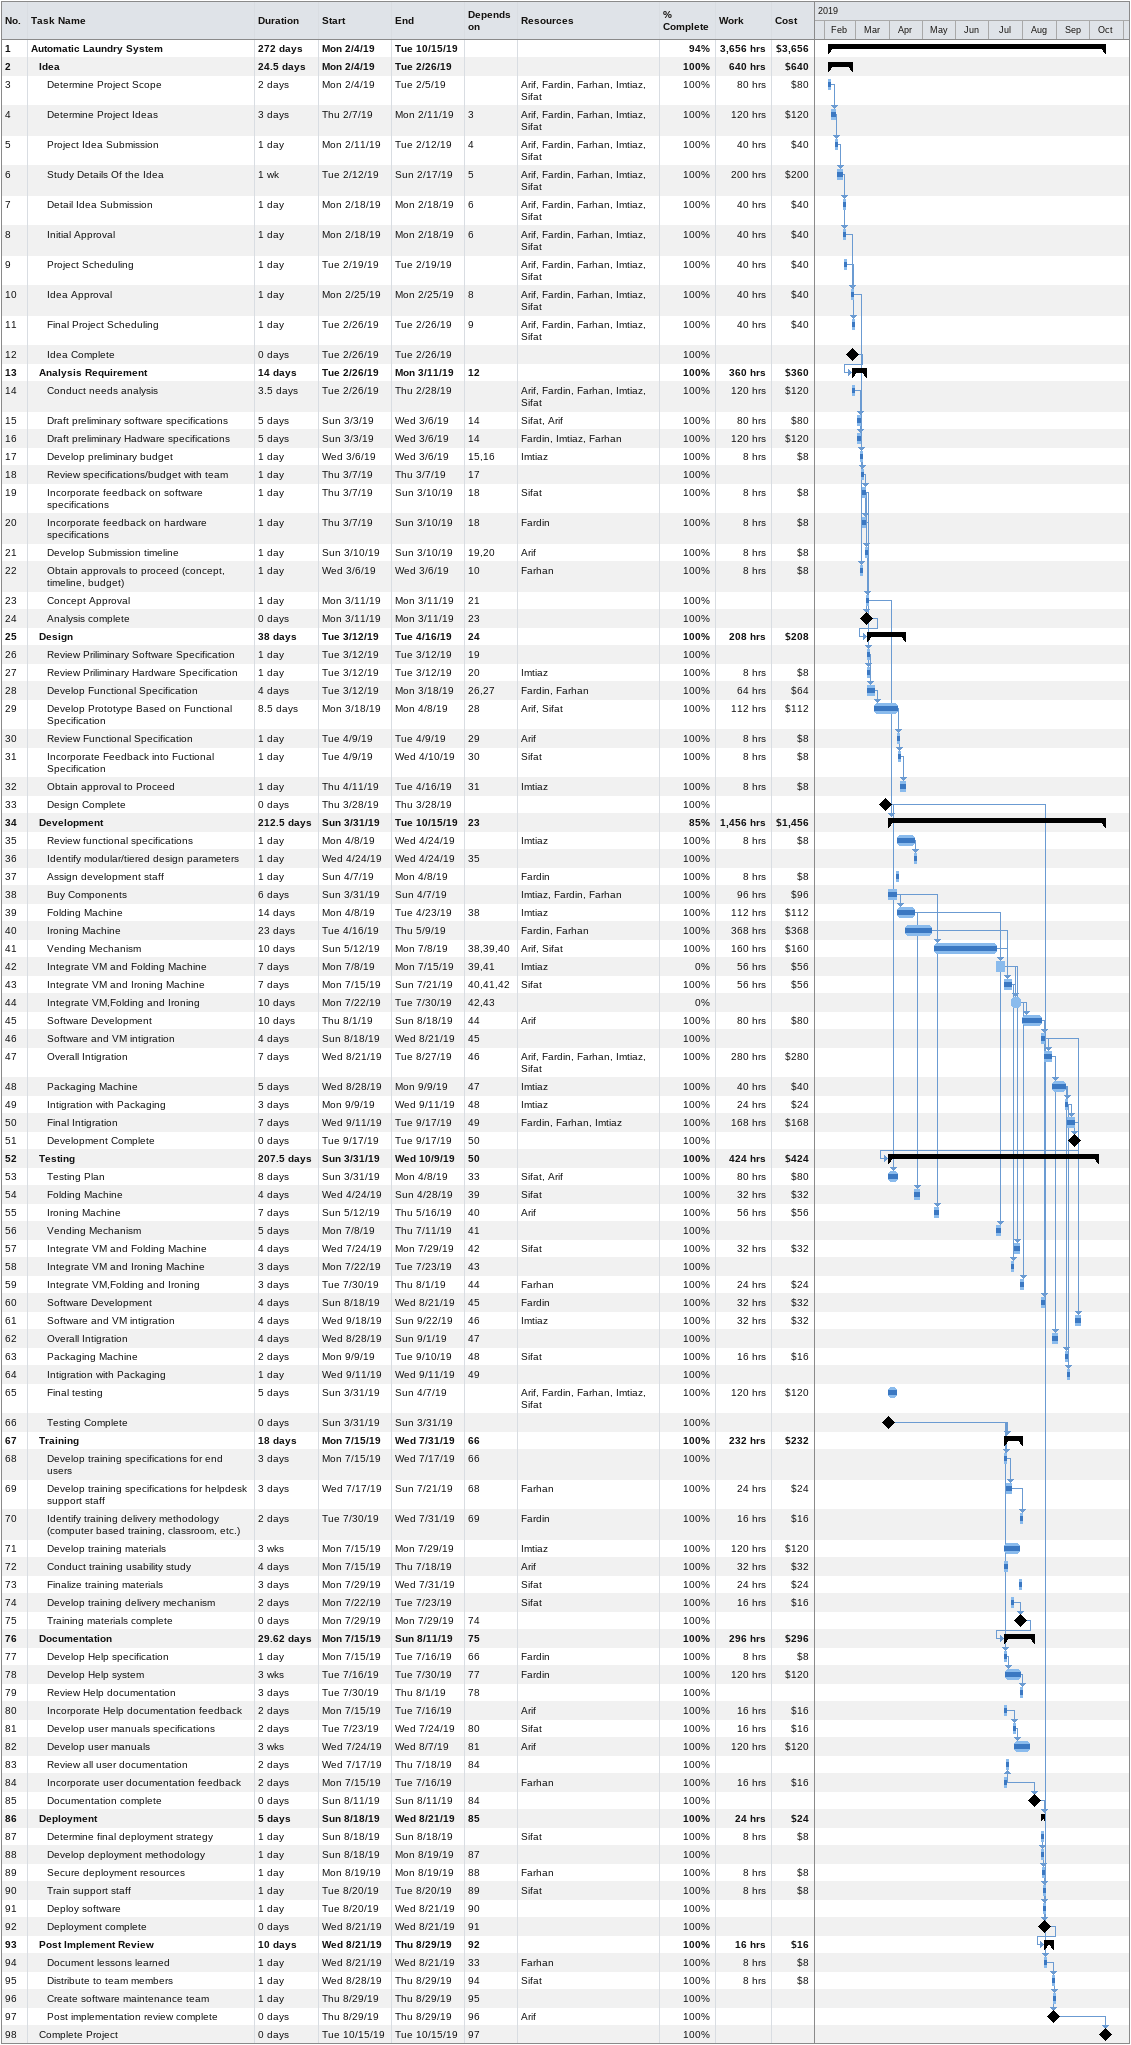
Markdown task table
| ID | Level | Task | Duration | Start | Finish | Predecessors | Resources | % complete | Work (h) | Cost ($) |
|---|---|---|---|---|---|---|---|---|---|---|
| 1 | 1 | **Automatic Laundry System** | 272d | 2019-02-04 | 2019-10-15 |  |  | 94 | 3656 | 3656 |
| 2 | 2 | **Idea** | 24.5d | 2019-02-04 | 2019-02-26 |  |  | 100 | 640 | 640 |
| 3 | 3 | Determine Project Scope | 2d | 2019-02-04 | 2019-02-05 |  | Arif, Fardin, Farhan, Imtiaz, Sifat | 100 | 80 | 80 |
| 4 | 3 | Determine Project Ideas | 3d | 2019-02-07 | 2019-02-11 | 3 | Arif, Fardin, Farhan, Imtiaz, Sifat | 100 | 120 | 120 |
| 5 | 3 | Project Idea Submission | 1d | 2019-02-11 | 2019-02-12 | 4 | Arif, Fardin, Farhan, Imtiaz, Sifat | 100 | 40 | 40 |
| 6 | 3 | Study Details Of the Idea | 1w | 2019-02-12 | 2019-02-17 | 5 | Arif, Fardin, Farhan, Imtiaz, Sifat | 100 | 200 | 200 |
| 7 | 3 | Detail Idea Submission | 1d | 2019-02-18 | 2019-02-18 | 6 | Arif, Fardin, Farhan, Imtiaz, Sifat | 100 | 40 | 40 |
| 8 | 3 | Initial Approval | 1d | 2019-02-18 | 2019-02-18 | 6 | Arif, Fardin, Farhan, Imtiaz, Sifat | 100 | 40 | 40 |
| 9 | 3 | Project Scheduling | 1d | 2019-02-19 | 2019-02-19 |  | Arif, Fardin, Farhan, Imtiaz, Sifat | 100 | 40 | 40 |
| 10 | 3 | Idea Approval | 1d | 2019-02-25 | 2019-02-25 | 8 | Arif, Fardin, Farhan, Imtiaz, Sifat | 100 | 40 | 40 |
| 11 | 3 | Final Project Scheduling | 1d | 2019-02-26 | 2019-02-26 | 9 | Arif, Fardin, Farhan, Imtiaz, Sifat | 100 | 40 | 40 |
| 12 | 3 | Idea Complete | 0d | 2019-02-26 | 2019-02-26 |  |  | 100 |  |  |
| 13 | 2 | **Analysis Requirement** | 14d | 2019-02-26 | 2019-03-11 | 12 |  | 100 | 360 | 360 |
| 14 | 3 | Conduct needs analysis | 3.5d | 2019-02-26 | 2019-02-28 |  | Arif, Fardin, Farhan, Imtiaz, Sifat | 100 | 120 | 120 |
| 15 | 3 | Draft preliminary software specifications | 5d | 2019-03-03 | 2019-03-06 | 14 | Sifat, Arif | 100 | 80 | 80 |
| 16 | 3 | Draft preliminary Hadware specifications | 5d | 2019-03-03 | 2019-03-06 | 14 | Fardin, Imtiaz, Farhan | 100 | 120 | 120 |
| 17 | 3 | Develop preliminary budget | 1d | 2019-03-06 | 2019-03-06 | 15, 16 | Imtiaz | 100 | 8 | 8 |
| 18 | 3 | Review specifications/budget with team | 1d | 2019-03-07 | 2019-03-07 | 17 |  | 100 |  |  |
| 19 | 3 | Incorporate feedback on software specifications | 1d | 2019-03-07 | 2019-03-10 | 18 | Sifat | 100 | 8 | 8 |
| 20 | 3 | Incorporate feedback on hardware specifications | 1d | 2019-03-07 | 2019-03-10 | 18 | Fardin | 100 | 8 | 8 |
| 21 | 3 | Develop Submission timeline | 1d | 2019-03-10 | 2019-03-10 | 19, 20 | Arif | 100 | 8 | 8 |
| 22 | 3 | Obtain approvals to proceed (concept, timeline, budget) | 1d | 2019-03-06 | 2019-03-06 | 10 | Farhan | 100 | 8 | 8 |
| 23 | 3 | Concept Approval | 1d | 2019-03-11 | 2019-03-11 | 21 |  | 100 |  |  |
| 24 | 3 | Analysis complete | 0d | 2019-03-11 | 2019-03-11 | 23 |  | 100 |  |  |
| 25 | 2 | **Design** | 38d | 2019-03-12 | 2019-04-16 | 24 |  | 100 | 208 | 208 |
| 26 | 3 | Review Priliminary Software Specification | 1d | 2019-03-12 | 2019-03-12 | 19 |  | 100 |  |  |
| 27 | 3 | Review Priliminary Hardware Specification | 1d | 2019-03-12 | 2019-03-12 | 20 | Imtiaz | 100 | 8 | 8 |
| 28 | 3 | Develop Functional Specification | 4d | 2019-03-12 | 2019-03-18 | 26, 27 | Fardin, Farhan | 100 | 64 | 64 |
| 29 | 3 | Develop Prototype Based on Functional Specification | 8.5d | 2019-03-18 | 2019-04-08 | 28 | Arif, Sifat | 100 | 112 | 112 |
| 30 | 3 | Review Functional Specification | 1d | 2019-04-09 | 2019-04-09 | 29 | Arif | 100 | 8 | 8 |
| 31 | 3 | Incorporate Feedback into Fuctional Specification | 1d | 2019-04-09 | 2019-04-10 | 30 | Sifat | 100 | 8 | 8 |
| 32 | 3 | Obtain approval to Proceed | 1d | 2019-04-11 | 2019-04-16 | 31 | Imtiaz | 100 | 8 | 8 |
| 33 | 3 | Design Complete | 0d | 2019-03-28 | 2019-03-28 |  |  | 100 |  |  |
| 34 | 2 | **Development** | 212.5d | 2019-03-31 | 2019-10-15 | 23 |  | 85 | 1456 | 1456 |
| 35 | 3 | Review functional specifications | 1d | 2019-04-08 | 2019-04-24 |  | Imtiaz | 100 | 8 | 8 |
| 36 | 3 | Identify modular/tiered design parameters | 1d | 2019-04-24 | 2019-04-24 | 35 |  | 100 |  |  |
| 37 | 3 | Assign development staff | 1d | 2019-04-07 | 2019-04-08 |  | Fardin | 100 | 8 | 8 |
| 38 | 3 | Buy Components | 6d | 2019-03-31 | 2019-04-07 |  | Imtiaz, Fardin, Farhan | 100 | 96 | 96 |
| 39 | 3 | Folding Machine | 14d | 2019-04-08 | 2019-04-23 | 38 | Imtiaz | 100 | 112 | 112 |
| 40 | 3 | Ironing Machine | 23d | 2019-04-16 | 2019-05-09 |  | Fardin, Farhan | 100 | 368 | 368 |
| 41 | 3 | Vending Mechanism | 10d | 2019-05-12 | 2019-07-08 | 38, 39, 40 | Arif, Sifat | 100 | 160 | 160 |
| 42 | 3 | Integrate VM and Folding Machine | 7d | 2019-07-08 | 2019-07-15 | 39, 41 | Imtiaz | 0 | 56 | 56 |
| 43 | 3 | Integrate VM and Ironing Machine | 7d | 2019-07-15 | 2019-07-21 | 40, 41, 42 | Sifat | 100 | 56 | 56 |
| 44 | 3 | Integrate VM,Folding and Ironing | 10d | 2019-07-22 | 2019-07-30 | 42, 43 |  | 0 |  |  |
| 45 | 3 | Software Development | 10d | 2019-08-01 | 2019-08-18 | 44 | Arif | 100 | 80 | 80 |
| 46 | 3 | Software and VM intigration | 4d | 2019-08-18 | 2019-08-21 | 45 |  | 100 |  |  |
| 47 | 3 | Overall Intigration | 7d | 2019-08-21 | 2019-08-27 | 46 | Arif, Fardin, Farhan, Imtiaz, Sifat | 100 | 280 | 280 |
| 48 | 3 | Packaging Machine | 5d | 2019-08-28 | 2019-09-09 | 47 | Imtiaz | 100 | 40 | 40 |
| 49 | 3 | Intigration with Packaging | 3d | 2019-09-09 | 2019-09-11 | 48 | Imtiaz | 100 | 24 | 24 |
| 50 | 3 | Final Intigration | 7d | 2019-09-11 | 2019-09-17 | 49 | Fardin, Farhan, Imtiaz | 100 | 168 | 168 |
| 51 | 3 | Development Complete | 0d | 2019-09-17 | 2019-09-17 | 50 |  | 100 |  |  |
| 52 | 2 | **Testing** | 207.5d | 2019-03-31 | 2019-10-09 | 50 |  | 100 | 424 | 424 |
| 53 | 3 | Testing Plan | 8d | 2019-03-31 | 2019-04-08 | 33 | Sifat, Arif | 100 | 80 | 80 |
| 54 | 3 | Folding Machine | 4d | 2019-04-24 | 2019-04-28 | 39 | Sifat | 100 | 32 | 32 |
| 55 | 3 | Ironing Machine | 7d | 2019-05-12 | 2019-05-16 | 40 | Arif | 100 | 56 | 56 |
| 56 | 3 | Vending Mechanism | 5d | 2019-07-08 | 2019-07-11 | 41 |  | 100 |  |  |
| 57 | 3 | Integrate VM and Folding Machine | 4d | 2019-07-24 | 2019-07-29 | 42 | Sifat | 100 | 32 | 32 |
| 58 | 3 | Integrate VM and Ironing Machine | 3d | 2019-07-22 | 2019-07-23 | 43 |  | 100 |  |  |
| 59 | 3 | Integrate VM,Folding and Ironing | 3d | 2019-07-30 | 2019-08-01 | 44 | Farhan | 100 | 24 | 24 |
| 60 | 3 | Software Development | 4d | 2019-08-18 | 2019-08-21 | 45 | Fardin | 100 | 32 | 32 |
| 61 | 3 | Software and VM intigration | 4d | 2019-09-18 | 2019-09-22 | 46 | Imtiaz | 100 | 32 | 32 |
| 62 | 3 | Overall Intigration | 4d | 2019-08-28 | 2019-09-01 | 47 |  | 100 |  |  |
| 63 | 3 | Packaging Machine | 2d | 2019-09-09 | 2019-09-10 | 48 | Sifat | 100 | 16 | 16 |
| 64 | 3 | Intigration with Packaging | 1d | 2019-09-11 | 2019-09-11 | 49 |  | 100 |  |  |
| 65 | 3 | Final testing | 5d | 2019-03-31 | 2019-04-07 |  | Arif, Fardin, Farhan, Imtiaz, Sifat | 100 | 120 | 120 |
| 66 | 3 | Testing Complete | 0d | 2019-03-31 | 2019-03-31 |  |  | 100 |  |  |
| 67 | 2 | **Training** | 18d | 2019-07-15 | 2019-07-31 | 66 |  | 100 | 232 | 232 |
| 68 | 3 | Develop training specifications for end users | 3d | 2019-07-15 | 2019-07-17 | 66 |  | 100 |  |  |
| 69 | 3 | Develop training specifications for helpdesk support staff | 3d | 2019-07-17 | 2019-07-21 | 68 | Farhan | 100 | 24 | 24 |
| 70 | 3 | Identify training delivery methodology (computer based training, classroom, etc.) | 2d | 2019-07-30 | 2019-07-31 | 69 | Fardin | 100 | 16 | 16 |
| 71 | 3 | Develop training materials | 3w | 2019-07-15 | 2019-07-29 |  | Imtiaz | 100 | 120 | 120 |
| 72 | 3 | Conduct training usability study | 4d | 2019-07-15 | 2019-07-18 |  | Arif | 100 | 32 | 32 |
| 73 | 3 | Finalize training materials | 3d | 2019-07-29 | 2019-07-31 |  | Sifat | 100 | 24 | 24 |
| 74 | 3 | Develop training delivery mechanism | 2d | 2019-07-22 | 2019-07-23 |  | Sifat | 100 | 16 | 16 |
| 75 | 3 | Training materials complete | 0d | 2019-07-29 | 2019-07-29 | 74 |  | 100 |  |  |
| 76 | 2 | **Documentation** | 29.62d | 2019-07-15 | 2019-08-11 | 75 |  | 100 | 296 | 296 |
| 77 | 3 | Develop Help specification | 1d | 2019-07-15 | 2019-07-16 | 66 | Fardin | 100 | 8 | 8 |
| 78 | 3 | Develop Help system | 3w | 2019-07-16 | 2019-07-30 | 77 | Fardin | 100 | 120 | 120 |
| 79 | 3 | Review Help documentation | 3d | 2019-07-30 | 2019-08-01 | 78 |  | 100 |  |  |
| 80 | 3 | Incorporate Help documentation feedback | 2d | 2019-07-15 | 2019-07-16 |  | Arif | 100 | 16 | 16 |
| 81 | 3 | Develop user manuals specifications | 2d | 2019-07-23 | 2019-07-24 | 80 | Sifat | 100 | 16 | 16 |
| 82 | 3 | Develop user manuals | 3w | 2019-07-24 | 2019-08-07 | 81 | Arif | 100 | 120 | 120 |
| 83 | 3 | Review all user documentation | 2d | 2019-07-17 | 2019-07-18 | 84 |  | 100 |  |  |
| 84 | 3 | Incorporate user documentation feedback | 2d | 2019-07-15 | 2019-07-16 |  | Farhan | 100 | 16 | 16 |
| 85 | 3 | Documentation complete | 0d | 2019-08-11 | 2019-08-11 | 84 |  | 100 |  |  |
| 86 | 2 | **Deployment** | 5d | 2019-08-18 | 2019-08-21 | 85 |  | 100 | 24 | 24 |
| 87 | 3 | Determine final deployment strategy | 1d | 2019-08-18 | 2019-08-18 |  | Sifat | 100 | 8 | 8 |
| 88 | 3 | Develop deployment methodology | 1d | 2019-08-18 | 2019-08-19 | 87 |  | 100 |  |  |
| 89 | 3 | Secure deployment resources | 1d | 2019-08-19 | 2019-08-19 | 88 | Farhan | 100 | 8 | 8 |
| 90 | 3 | Train support staff | 1d | 2019-08-20 | 2019-08-20 | 89 | Sifat | 100 | 8 | 8 |
| 91 | 3 | Deploy software | 1d | 2019-08-20 | 2019-08-21 | 90 |  | 100 |  |  |
| 92 | 3 | Deployment complete | 0d | 2019-08-21 | 2019-08-21 | 91 |  | 100 |  |  |
| 93 | 2 | **Post Implement Review** | 10d | 2019-08-21 | 2019-08-29 | 92 |  | 100 | 16 | 16 |
| 94 | 3 | Document lessons learned | 1d | 2019-08-21 | 2019-08-21 | 33 | Farhan | 100 | 8 | 8 |
| 95 | 3 | Distribute to team members | 1d | 2019-08-28 | 2019-08-29 | 94 | Sifat | 100 | 8 | 8 |
| 96 | 3 | Create software maintenance team | 1d | 2019-08-29 | 2019-08-29 | 95 |  | 100 |  |  |
| 97 | 3 | Post implementation review complete | 0d | 2019-08-29 | 2019-08-29 | 96 | Arif | 100 |  |  |
| 98 | 2 | Complete Project | 0d | 2019-10-15 | 2019-10-15 | 97 |  | 100 |  |  |
